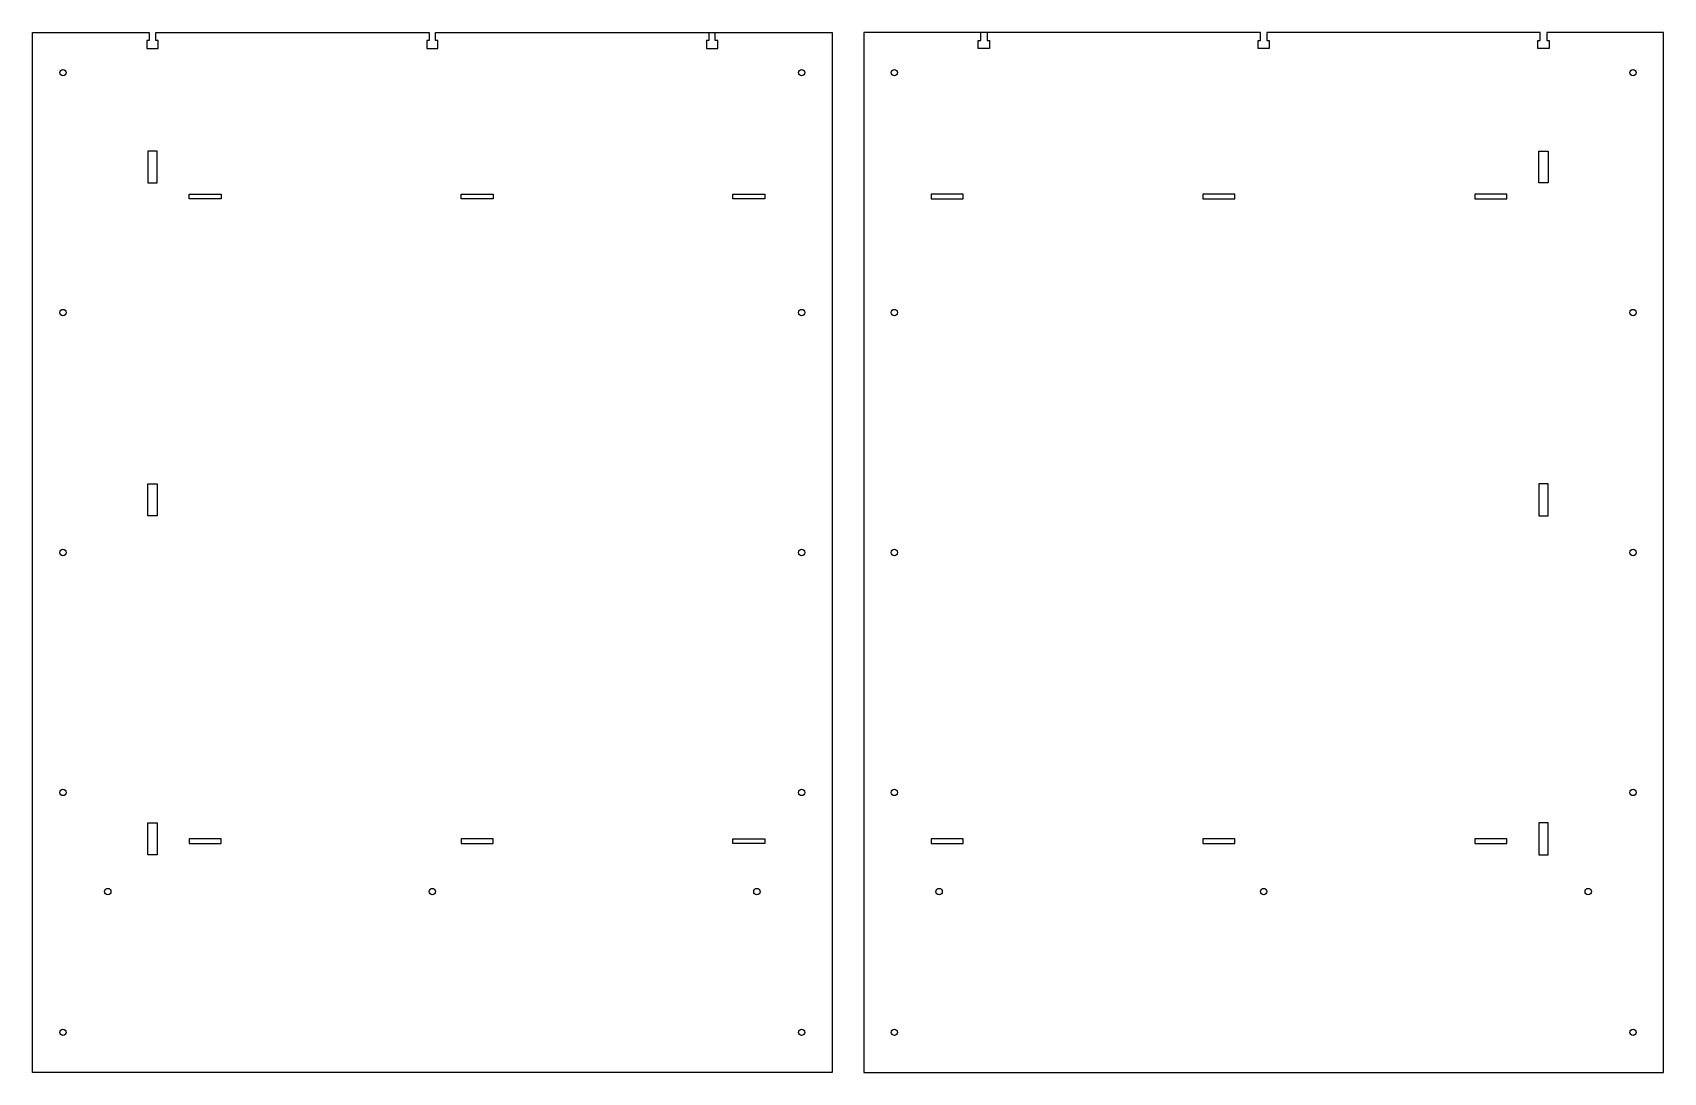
# Model space of a CAD drawing. Header units: millimetres. Extents: x 0 to 1020, y 0 to 650.
import ezdxf

# ---------------------------------------------------------------- set-up
doc = ezdxf.new("R2010")
doc.units = ezdxf.units.MM

msp = doc.modelspace()

# ---------------------------------------------------------------- linework, layer by layer
for p, q in [((73, 645), (71.5, 645)), ((71.5, 645), (71.5, 640)), ((73, 650), (73, 645)), ((77, 645), (77, 650)), ((78.5, 645), (77, 645)), ((78.5, 640), (78.5, 645)), ((248, 645), (246.5, 645)), ((246.5, 645), (246.5, 640)), ((248, 650), (248, 645)), ((252, 645), (252, 650)), ((253.5, 645), (252, 645)), ((253.5, 640), (253.5, 645)), ((423, 645), (421.5, 645)), ((421.5, 645), (421.5, 640)), ((423, 650), (423, 645)), ((427, 645), (427, 650)), ((428.5, 645), (427, 645)), ((428.5, 640), (428.5, 645)), ((591.5, 640), (591.5, 645)), ((591.5, 645), (593, 645)), ((593, 645), (593, 650)), ((597, 650), (597, 645)), ((597, 645), (598.5, 645)), ((598.5, 645), (598.5, 640)), ((766.5, 640), (766.5, 645)), ((766.5, 645), (768, 645)), ((768, 645), (768, 650)), ((772, 650), (772, 645)), ((772, 645), (773.5, 645)), ((773.5, 645), (773.5, 640)), ((941.5, 640), (941.5, 645)), ((941.5, 645), (943, 645)), ((943, 645), (943, 650)), ((947, 650), (947, 645)), ((947, 645), (948.5, 645)), ((948.5, 645), (948.5, 640)), ((71.5, 640), (78.5, 640)), ((246.5, 640), (253.5, 640)), ((421.5, 640), (428.5, 640)), ((598.5, 640), (591.5, 640)), ((773.5, 640), (766.5, 640)), ((948.5, 640), (941.5, 640))]:
    msp.add_line(p, q)
for points in [[(423, 650), (500, 650), (500, 0), (0, 0), (0, 650), (73, 650)], [(77, 650), (248, 650)], [(252, 650), (423, 650)], [(597, 650), (520, 650), (520, 0), (1020, 0), (1020, 650), (947, 650)], [(768, 650), (597, 650)], [(943, 650), (772, 650)]]:
    msp.add_lwpolyline(points)
for points in [[(72, 576), (72, 556), (78, 556), (78, 576)], [(948, 576), (948, 556), (942, 556), (942, 576)], [(98, 546), (98, 549), (118, 549), (118, 546)], [(268, 546), (268, 549), (288, 549), (288, 546)], [(438, 546), (438, 549), (458, 549), (458, 546)], [(582, 546), (582, 549), (562, 549), (562, 546)], [(752, 546), (752, 549), (732, 549), (732, 546)], [(922, 546), (922, 549), (902, 549), (902, 546)], [(72, 348), (72, 368), (78, 368), (78, 348)], [(948, 348), (948, 368), (942, 368), (942, 348)], [(72, 136), (72, 156), (78, 156), (78, 136)], [(948, 136), (948, 156), (942, 156), (942, 136)], [(98, 146), (98, 143), (118, 143), (118, 146)], [(268, 146), (268, 143), (288, 143), (288, 146)], [(438, 143), (438, 146), (458, 146), (458, 143)], [(562, 146), (562, 143), (582, 143), (582, 146)], [(732, 146), (732, 143), (752, 143), (752, 146)], [(902, 146), (902, 143), (922, 143), (922, 146)]]:
    msp.add_lwpolyline(points, close=True)
for centre in [(19, 625), (481, 625), (539, 625), (1001, 625), (19, 475), (481, 475), (539, 475), (1001, 475), (19, 325), (481, 325), (539, 325), (1001, 325), (19, 175), (481, 175), (539, 175), (1001, 175), (47, 113), (250, 113), (453, 113), (567, 113), (770, 113), (973, 113), (19, 25), (481, 25), (539, 25), (1001, 25)]:
    msp.add_circle(centre, 2)

doc.saveas('drawing.dxf')
